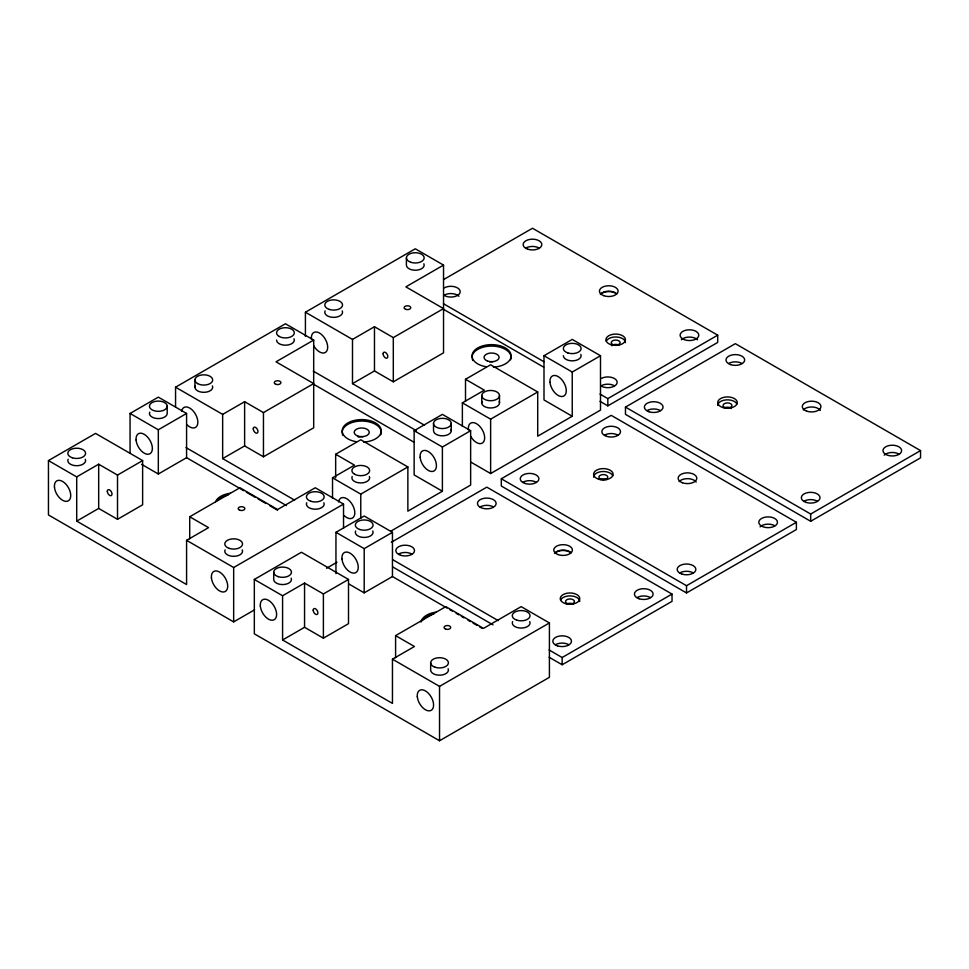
<?xml version="1.0" encoding="UTF-8"?>
<svg xmlns="http://www.w3.org/2000/svg" width="969" height="969" viewBox="0 0 969 969"><rect width="100%" height="100%" fill="white"/><g stroke="black" fill="none" stroke-linecap="round" stroke-linejoin="round"><path stroke-width="1.45" d="M48.45 460.578L95.543 433.397L142.625 460.578L142.625 504.813L117.515 519.311L98.681 508.434L76.708 521.116L76.708 476.893L48.45 460.578L48.45 514.951L233.662 621.892L254.593 609.804M130.064 453.262L130.064 413.46L158.322 397.145L186.581 413.46L186.581 457.683L243.776 490.714M175.559 387.2L285.431 323.767L313.69 340.071L313.69 427.801L263.459 456.799L244.624 445.922L222.652 458.603L222.652 414.381L175.559 387.2L175.559 406.835M305.417 312.224L415.289 248.791L443.536 265.106L443.536 352.825L393.305 381.822L374.47 370.945L352.498 383.639L352.498 339.416L305.417 312.224L305.417 336.388M76.708 476.893L98.681 464.212L117.515 475.089L142.625 460.578M130.064 413.46L158.322 429.776L186.581 413.46M313.69 340.071L276.02 361.825L313.69 383.567L263.459 412.576L244.624 401.699L222.652 414.381M443.536 265.106L405.866 286.86L443.536 308.602L393.305 337.6L374.47 326.723L352.498 339.416M443.548 279.605L532.49 228.248L717.702 335.177L717.702 342.432L607.829 405.866L600.005 401.348M141.631 464.357L158.322 473.998L186.581 457.683M189.718 538.885L189.718 516.768L239.937 487.77L277.618 509.524L315.288 487.77L343.535 504.086L343.535 528.25M76.708 521.116L186.581 584.549L186.581 540.327L208.553 527.645L189.718 516.768M335.662 477.838L335.662 454.255L360.771 439.756L407.864 466.949L407.864 511.172L442.397 491.235L442.397 447.012L470.643 430.696L470.643 485.069L390.858 531.133M465.508 401.396L465.508 379.291L490.629 364.792L537.71 391.973L537.71 436.195L572.243 416.258L572.243 372.035L600.501 355.732L600.501 410.105L490.629 473.538L471.055 462.237M332.524 498.454L332.524 477.814L354.497 465.132L335.662 454.255M442.397 491.235L414.138 474.919L414.138 430.696L442.397 414.381L470.643 430.696M462.37 426.433L462.37 402.85L484.343 390.168L465.508 379.291M572.243 416.258L543.997 399.955L543.997 355.732L572.243 339.416L600.501 355.732M186.581 540.327L233.662 567.519L343.535 504.086M332.524 477.814L360.771 494.129L407.864 466.949M462.37 402.85L490.629 419.165L537.71 391.973M254.326 579.45L301.42 552.257L348.501 579.45L348.501 623.673L323.392 638.171L304.557 627.294L282.585 639.976L282.585 595.753L254.326 579.45L254.326 633.823L439.538 740.752L549.411 677.319L549.411 622.946L521.165 606.63L483.495 628.384L445.825 606.63L395.594 635.628L395.594 657.745M335.952 573.6L335.952 532.32L364.199 516.017L392.457 532.32L392.457 576.543L447.06 608.072M600.005 394.092L607.829 398.61L717.702 335.177M326.529 568.27L336.994 562.226M282.585 595.753L304.557 583.072L323.392 593.949L348.501 579.45M335.952 532.32L364.199 548.636L392.457 532.32M391.319 542.277L486.813 487.153L672.026 594.082L672.026 601.337L562.153 664.77L549.108 657.236M501.312 478.771L611.185 415.338L796.397 522.279L796.397 529.522L686.524 592.955L501.312 486.026L501.312 478.771L686.524 585.712L796.397 522.279M625.465 407.101L735.338 343.668L920.55 450.597L920.55 457.84L810.678 521.286L625.465 414.344L625.465 407.101L810.678 514.03L920.55 450.597M348.792 583.956L364.199 592.858L392.457 576.543M282.585 639.976L392.457 703.409L392.457 659.186L414.429 646.505L395.594 635.628M392.457 659.186L439.538 686.379L549.411 622.946M549.108 649.981L562.153 657.515L672.026 594.082M543.997 355.732L572.243 372.035M443.487 303.733L543.924 361.716M443.536 309.329L543.645 367.13M352.498 383.639L424.434 425.173M313.241 371.115L416.282 430.611M414.138 430.696L442.397 447.012M313.69 384.293L413.787 442.094M222.652 458.603L294.588 500.137M392.59 559.622L498.236 620.62M186 447.593L286.424 505.576M392.59 566.865L493.015 624.86M246.38 492.216L255.477 497.46M258.081 498.962L265.881 503.468M269.782 505.721L277.582 510.227M449.652 609.574L452.257 611.076M456.157 613.329L458.761 614.831M461.353 616.332L463.957 617.834M467.857 620.075L470.462 621.577M473.054 623.079L476.954 625.332M479.558 626.834L482.162 628.336M810.678 514.03L810.678 521.286M686.524 585.712L686.524 592.955M607.829 398.61L607.829 405.866M562.153 657.515L562.153 664.77M499.507 395.594A8.878 5.124 0 0 1 486.184 400.04A8.878 5.124 0 0 1 486.184 391.161A8.878 5.124 0 0 1 499.507 395.594L499.507 402.85M490.629 419.165L490.629 473.538M481.75 395.594L481.75 402.85M451.275 423.441A8.878 5.124 0 0 1 437.952 427.886A8.878 5.124 0 0 1 437.952 419.008A8.878 5.124 0 0 1 451.275 423.441L451.275 430.696M439.538 686.379L439.538 740.752M433.518 423.441L433.518 430.696A8.878 5.124 0 0 0 443.548 435.784A8.878 5.124 0 0 0 450.973 429.364M430.66 662.82L430.66 670.063A8.878 5.124 0 0 0 440.701 675.151A8.878 5.124 0 0 0 448.114 668.743M406.399 257.851L406.399 265.106A8.878 5.124 0 0 0 416.44 270.194A8.878 5.124 0 0 0 423.865 263.774M393.305 337.6L393.305 381.822M374.47 326.723L374.47 370.945M364.199 548.636L364.199 592.858M360.771 494.129L360.771 518.294M323.392 593.949L323.392 638.171M304.557 583.072L304.557 627.294M273.706 572.194L273.706 579.45A8.878 5.124 0 0 0 283.735 584.525A8.878 5.124 0 0 0 291.16 578.118M263.459 412.576L263.459 456.799M244.624 401.699L244.624 445.922M233.662 567.519L233.662 621.892M194.939 379.945L194.939 387.2M167.201 406.217A8.878 5.124 0 0 1 153.877 410.65A8.878 5.124 0 0 1 153.877 401.772A8.878 5.124 0 0 1 167.201 406.217L167.201 413.46A8.878 5.124 0 0 1 157.16 418.547A8.878 5.124 0 0 1 149.747 412.128M158.322 429.776L158.322 473.998M117.515 475.089L117.515 519.311M98.681 464.212L98.681 508.434M728.749 363.423A9.327 5.378 0 0 1 741.927 363.423M884.225 455.151A9.327 5.378 0 0 1 898.893 454.037M647.122 410.541A9.327 5.378 0 0 1 660.313 410.541M804.088 501.167A9.327 5.378 0 0 1 817.267 501.167M724.352 407.961A4.445 2.568 0 0 1 731.329 408.494M717.726 405.466A9.763 5.644 0 0 1 726.217 399.882A9.763 5.644 0 0 1 736.924 404.012M803.313 409.911A9.327 5.378 0 0 1 812.107 406.98A9.327 5.378 0 0 1 820.319 410.42M604.595 435.093A9.327 5.378 0 0 1 617.774 435.093M760.071 526.833A9.327 5.378 0 0 1 774.74 525.719M522.969 482.223A9.327 5.378 0 0 1 536.16 482.223M679.935 572.836A9.327 5.378 0 0 1 693.114 572.836M600.199 479.643A4.445 2.568 0 0 1 606.473 479.643M593.573 477.148A9.763 5.644 0 0 1 602.064 471.552A9.763 5.644 0 0 1 612.771 475.682M679.16 481.593A9.327 5.378 0 0 1 687.954 478.662A9.327 5.378 0 0 1 696.178 482.102M566.853 604.05A4.445 2.568 0 0 1 573.139 604.05M480.212 506.908A9.327 5.378 0 0 1 493.403 506.908M637.178 597.522A9.327 5.378 0 0 1 650.356 597.522M398.598 554.026A9.327 5.378 0 0 1 411.777 554.026M555.552 644.651A9.327 5.378 0 0 1 568.742 644.651M560.567 600.053A9.763 5.644 0 0 1 571.274 595.923A9.763 5.644 0 0 1 579.765 601.507M554.789 553.033A9.327 5.378 0 0 1 570.911 552.548M554.789 553.396A9.327 5.378 0 0 1 570.911 552.911M611.839 345.679A4.445 2.568 0 0 1 618.816 345.146M525.901 248.003A9.327 5.378 0 0 1 539.079 248.003M681.377 339.744A9.327 5.378 0 0 1 697.523 339.744M444.274 295.133A9.327 5.378 0 0 1 458.943 296.248M601.24 385.747A9.327 5.378 0 0 1 614.419 385.747M444.274 287.878A9.327 5.378 0 0 1 457.465 287.878A9.327 5.378 0 0 1 457.465 295.484A9.327 5.378 0 0 1 444.274 295.484M601.24 378.504A9.327 5.378 0 0 1 614.419 378.504A9.327 5.378 0 0 1 614.419 386.11A9.327 5.378 0 0 1 601.24 386.11M606.243 341.149A9.763 5.644 0 0 1 616.95 337.018A9.763 5.644 0 0 1 625.441 342.614M600.465 294.128A9.327 5.378 0 0 1 616.587 293.643M600.465 294.491A9.327 5.378 0 0 1 616.587 294.007M489.611 361.849A7.546 4.361 0 0 1 492.749 361.752M311.473 339.32A11.543 6.662 60 0 1 320.812 333.93A11.543 6.662 60 0 1 326.807 350.972A11.543 6.662 60 0 1 313.762 345.824M468.439 429.933A11.543 6.662 60 0 1 477.778 424.543A11.543 6.662 60 0 1 483.773 441.598A11.543 6.662 60 0 1 470.728 436.45M580.819 354.4A8.878 5.124 0 0 1 573.406 360.807A8.878 5.124 0 0 1 563.364 355.732M486.111 366.742A19.537 11.277 0 0 1 476.385 348.816A19.537 11.277 0 0 1 508.786 350.584A19.537 11.277 0 0 1 493.403 367.13M499.205 401.517A8.878 5.124 0 0 1 490.629 407.973A8.878 5.124 0 0 1 482.053 401.517M342.239 310.904A8.878 5.124 0 0 1 333.663 317.36A8.878 5.124 0 0 1 325.087 310.904M472.048 357.706A19.537 11.277 0 0 1 493.403 346.127A19.537 11.277 0 0 1 510.627 359.814M472.811 360.504A19.537 11.277 0 0 1 472.278 359.124M358.288 437.14A7.546 4.361 0 0 1 362.891 436.728M181.627 411.341A11.543 6.662 60 0 1 191.377 409.221A11.543 6.662 60 0 1 197.567 424.458A11.543 6.662 60 0 1 187.162 424.967M338.581 501.954A11.543 6.662 60 0 1 348.343 499.847A11.543 6.662 60 0 1 354.533 515.072A11.543 6.662 60 0 1 344.128 515.593M356.265 441.707A19.537 11.277 0 0 1 346.539 423.78A19.537 11.277 0 0 1 378.927 425.548A19.537 11.277 0 0 1 363.557 442.106M369.346 476.494A8.878 5.124 0 0 1 360.771 482.95A8.878 5.124 0 0 1 352.195 476.494M212.393 385.868A8.878 5.124 0 0 1 203.817 392.324A8.878 5.124 0 0 1 195.241 385.868M294.007 338.75A8.878 5.124 0 0 1 286.594 345.158A8.878 5.124 0 0 1 276.553 340.071M342.953 435.469A19.537 11.277 0 0 1 361.098 421.055A19.537 11.277 0 0 1 380.781 434.79M372.774 531A8.878 5.124 0 0 1 364.199 537.444A8.878 5.124 0 0 1 355.623 531M421.031 622.062A19.537 11.277 0 0 1 436.22 612.117M529.74 621.614A8.878 5.124 0 0 1 521.165 628.069A8.878 5.124 0 0 1 512.589 621.614M422.109 620.754A19.537 11.277 0 0 1 433.87 613.958M85.284 459.258A8.878 5.124 0 0 1 76.708 465.714A8.878 5.124 0 0 1 68.121 459.258M215.542 501.809A19.537 11.277 0 0 1 230.343 493.257M323.864 502.754A8.878 5.124 0 0 1 315.288 509.209A8.878 5.124 0 0 1 306.713 502.754M242.238 549.871A8.878 5.124 0 0 1 233.662 556.327A8.878 5.124 0 0 1 225.087 549.871M217.201 500.598A19.537 11.277 0 0 1 227.994 495.098M730.674 364.635A9.327 5.378 0 0 0 744.664 359.971A9.327 5.378 0 0 0 730.674 355.308A9.327 5.378 0 0 0 730.674 364.635M885.702 454.4A9.327 5.378 0 0 0 901.303 451.99A9.327 5.378 0 0 0 889.881 445.401A9.327 5.378 0 0 0 885.702 454.4M649.06 411.764A9.327 5.378 0 0 0 663.038 407.101A9.327 5.378 0 0 0 649.06 402.438A9.327 5.378 0 0 0 649.06 411.764M806.014 502.378A9.327 5.378 0 0 0 820.004 497.715A9.327 5.378 0 0 0 806.014 493.051A9.327 5.378 0 0 0 806.014 502.378M722.608 407.452A9.763 5.644 0 0 0 737.252 402.571A9.763 5.644 0 0 0 722.608 397.678A9.763 5.644 0 0 0 722.608 407.452M806.547 411.074A9.327 5.378 0 0 0 820.925 406.835A9.327 5.378 0 0 0 807.383 401.76A9.327 5.378 0 0 0 806.547 411.074M725.272 407.683A4.445 2.568 0 0 0 731.922 405.466A4.445 2.568 0 0 0 725.272 403.249A4.445 2.568 0 0 0 725.272 407.683M606.521 436.316A9.327 5.378 0 0 0 620.511 431.653A9.327 5.378 0 0 0 606.521 426.99A9.327 5.378 0 0 0 606.521 436.316M761.549 526.082A9.327 5.378 0 0 0 777.15 523.672A9.327 5.378 0 0 0 765.728 517.071A9.327 5.378 0 0 0 761.549 526.082M524.907 483.434A9.327 5.378 0 0 0 538.885 478.771A9.327 5.378 0 0 0 524.907 474.12A9.327 5.378 0 0 0 524.907 483.434M681.861 574.06A9.327 5.378 0 0 0 695.851 569.397A9.327 5.378 0 0 0 681.861 564.733A9.327 5.378 0 0 0 681.861 574.06M598.454 479.122A9.763 5.644 0 0 0 613.098 474.241A9.763 5.644 0 0 0 598.454 469.359A9.763 5.644 0 0 0 598.454 479.122M682.394 482.744A9.327 5.378 0 0 0 696.784 478.516A9.327 5.378 0 0 0 683.242 473.441A9.327 5.378 0 0 0 682.394 482.744M600.199 478.952A4.445 2.568 0 0 0 607.624 477.802A4.445 2.568 0 0 0 602.185 474.665A4.445 2.568 0 0 0 600.199 478.952M565.109 603.493A9.763 5.644 0 0 0 579.765 598.612A9.763 5.644 0 0 0 565.109 593.731A9.763 5.644 0 0 0 565.109 603.493M480.212 507.272A9.327 5.378 0 0 0 495.813 504.849A9.327 5.378 0 0 0 484.391 498.26A9.327 5.378 0 0 0 480.212 507.272M639.104 598.745A9.327 5.378 0 0 0 653.094 594.082A9.327 5.378 0 0 0 639.104 589.418A9.327 5.378 0 0 0 639.104 598.745M400.524 555.249A9.327 5.378 0 0 0 414.514 550.586A9.327 5.378 0 0 0 400.524 545.922A9.327 5.378 0 0 0 400.524 555.249M557.49 645.863A9.327 5.378 0 0 0 571.468 641.199A9.327 5.378 0 0 0 557.49 636.548A9.327 5.378 0 0 0 557.49 645.863M558.011 554.559A9.327 5.378 0 0 0 572.4 550.319A9.327 5.378 0 0 0 558.859 545.244A9.327 5.378 0 0 0 558.011 554.559M567.773 603.735A4.445 2.568 0 0 0 574.435 601.507A4.445 2.568 0 0 0 567.773 599.29A4.445 2.568 0 0 0 567.773 603.735M610.797 344.601A9.763 5.644 0 0 0 625.441 339.707A9.763 5.644 0 0 0 610.797 334.826A9.763 5.644 0 0 0 610.797 344.601M527.826 249.227A9.327 5.378 0 0 0 541.816 244.563A9.327 5.378 0 0 0 527.826 239.9A9.327 5.378 0 0 0 527.826 249.227M682.854 338.993A9.327 5.378 0 0 0 698.455 336.57A9.327 5.378 0 0 0 687.033 329.981A9.327 5.378 0 0 0 682.854 338.993M603.699 295.654A9.327 5.378 0 0 0 618.089 291.427A9.327 5.378 0 0 0 604.535 286.339A9.327 5.378 0 0 0 603.699 295.654M613.462 344.831A4.445 2.568 0 0 0 620.124 342.614A4.445 2.568 0 0 0 613.462 340.398A4.445 2.568 0 0 0 613.462 344.831M550.004 382.295A11.543 6.662 60 0 0 562.916 396.394A11.543 6.662 60 0 0 561.439 379.303A11.543 6.662 60 0 0 550.004 382.295M383.106 353.818A3.331 1.926 60 0 0 386.643 358.215A3.331 1.926 60 0 0 386.643 353.503A3.331 1.926 60 0 0 383.106 353.818M329.23 309.414A8.878 5.124 0 0 0 342.541 304.981A8.878 5.124 0 0 0 329.23 300.535A8.878 5.124 0 0 0 329.23 309.414M405.769 309.365A3.331 1.926 0 0 0 410.771 307.694A3.331 1.926 0 0 0 405.769 306.034A3.331 1.926 0 0 0 405.769 309.365M410.844 262.296A8.878 5.124 0 0 0 424.168 257.851A8.878 5.124 0 0 0 410.844 253.418A8.878 5.124 0 0 0 410.844 262.296M567.81 352.922A8.878 5.124 0 0 0 581.121 348.477A8.878 5.124 0 0 0 567.81 344.031A8.878 5.124 0 0 0 567.81 352.922M487.455 361.013A7.546 4.361 0 0 0 499.108 357.585A7.546 4.361 0 0 0 488.146 353.479A7.546 4.361 0 0 0 487.455 361.013M420.146 457.259A11.543 6.662 60 0 0 433.07 471.358A11.543 6.662 60 0 0 431.593 454.267A11.543 6.662 60 0 0 420.146 457.259M253.26 428.795A3.331 1.926 60 0 0 256.785 433.191A3.331 1.926 60 0 0 256.785 428.48A3.331 1.926 60 0 0 253.26 428.795M197.531 383.567A8.878 5.124 0 0 0 212.393 381.277A8.878 5.124 0 0 0 201.516 374.991A8.878 5.124 0 0 0 197.531 383.567M275.923 384.33A3.331 1.926 0 0 0 280.913 382.67A3.331 1.926 0 0 0 275.923 380.999A3.331 1.926 0 0 0 275.923 384.33M279.157 336.449A8.878 5.124 0 0 0 294.007 334.148A8.878 5.124 0 0 0 283.13 327.873A8.878 5.124 0 0 0 279.157 336.449M354.497 474.192A8.878 5.124 0 0 0 369.346 471.891A8.878 5.124 0 0 0 358.482 465.617A8.878 5.124 0 0 0 354.497 474.192M357.609 435.977A7.546 4.361 0 0 0 369.25 432.549A7.546 4.361 0 0 0 358.288 428.443A7.546 4.361 0 0 0 357.609 435.977M417.3 696.638A11.543 6.662 60 0 0 430.212 710.725A11.543 6.662 60 0 0 428.734 693.634A11.543 6.662 60 0 0 417.3 696.638M260.334 606.013A11.543 6.662 60 0 0 273.246 620.112A11.543 6.662 60 0 0 271.768 603.021A11.543 6.662 60 0 0 260.334 606.013M341.96 558.895A11.543 6.662 60 0 0 354.872 572.982A11.543 6.662 60 0 0 353.394 555.891A11.543 6.662 60 0 0 341.96 558.895M313.193 610.167A3.331 1.926 60 0 0 316.718 614.564A3.331 1.926 60 0 0 316.718 609.852A3.331 1.926 60 0 0 313.193 610.167M445.728 629.135A3.331 1.926 0 0 0 450.718 627.476A3.331 1.926 0 0 0 445.728 625.804A3.331 1.926 0 0 0 445.728 629.135M359.765 529.51A8.878 5.124 0 0 0 373.077 525.077A8.878 5.124 0 0 0 359.765 520.632A8.878 5.124 0 0 0 359.765 529.51M516.719 620.136A8.878 5.124 0 0 0 530.043 615.69A8.878 5.124 0 0 0 516.719 611.257A8.878 5.124 0 0 0 516.719 620.136M435.105 667.253A8.878 5.124 0 0 0 448.417 662.82A8.878 5.124 0 0 0 435.105 658.375A8.878 5.124 0 0 0 435.105 667.253M278.139 576.64A8.878 5.124 0 0 0 291.463 572.194A8.878 5.124 0 0 0 278.139 567.761A8.878 5.124 0 0 0 278.139 576.64M211.424 577.766A11.543 6.662 60 0 0 224.336 591.865A11.543 6.662 60 0 0 222.858 574.774A11.543 6.662 60 0 0 211.424 577.766M54.458 487.153A11.543 6.662 60 0 0 67.37 501.239A11.543 6.662 60 0 0 65.892 484.161A11.543 6.662 60 0 0 54.458 487.153M136.084 440.023A11.543 6.662 60 0 0 148.996 454.122A11.543 6.662 60 0 0 147.518 437.031A11.543 6.662 60 0 0 136.084 440.023M107.305 491.307A3.331 1.926 60 0 0 110.841 495.692A3.331 1.926 60 0 0 110.841 490.992A3.331 1.926 60 0 0 107.305 491.307M239.852 510.275A3.331 1.926 0 0 0 244.842 508.616A3.331 1.926 0 0 0 239.852 506.944A3.331 1.926 0 0 0 239.852 510.275M310.843 501.276A8.878 5.124 0 0 0 324.167 496.831A8.878 5.124 0 0 0 310.843 492.397A8.878 5.124 0 0 0 310.843 501.276M229.229 548.393A8.878 5.124 0 0 0 242.541 543.96A8.878 5.124 0 0 0 229.229 539.515A8.878 5.124 0 0 0 229.229 548.393M72.263 457.768A8.878 5.124 0 0 0 85.587 453.335A8.878 5.124 0 0 0 72.263 448.889A8.878 5.124 0 0 0 72.263 457.768"/></g></svg>
